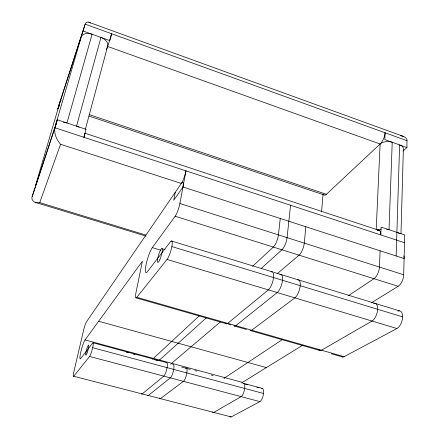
<?xml version="1.0" encoding="UTF-8"?>
<svg xmlns="http://www.w3.org/2000/svg" width="439" height="439" viewBox="0 0 439 439"><rect width="100%" height="100%" fill="white"/><g stroke="black" fill="none" stroke-linecap="round" stroke-linejoin="round"><path stroke-width="0.66" d="M403.046 151L406.948 147.564L406.969 139.629L405.806 137.824L403.688 136.507L88.129 21.988L86.384 22.318L85.259 23.893L57.8 109.059L59.753 102.441L61.087 100.18M371.476 302.756L398.162 286.294A9.148 4.571 -71 0 0 403.699 274.77L404.714 234.931L381.112 227.111L380.783 234.92A9.054 4.105 -70 0 0 377.491 230.157M400.988 233.729L403.342 150.105M396.154 255.997L399.605 144.919A8.725 5.016 -1.5 0 1 403.123 150.582M380.114 250.806L379.428 267.044A9.219 4.308 -71.2 0 1 373.973 278.694L348.577 295.568M376.212 229.52L380.114 143.997A8.621 3.463 -66.9 0 0 385.096 132.787L384.811 139.597L406.948 147.564M321.551 212.01L323.082 193.994M305.829 226.754L304.276 243.113A9.433 3.452 -71.8 0 1 299.08 255.169L277.371 273.585M290.558 205.249L287.079 237.636A9.488 3.254 -71.9 0 1 281.948 249.786L261.227 268.438M280.274 218.485L278.414 234.876A9.51 3.15 -71.9 0 1 273.31 247.069L252.518 266.38M397.915 311.108A9.384 4.845 -73 0 1 402.607 317.326A9.384 4.845 -73 0 1 396.933 328.52L344.116 356.693L136.809 297.313L167.045 259.454A10.075 2.069 -73.1 0 0 171.852 246.625A10.075 2.069 -73.1 0 0 170.354 241.856L147.504 271.598A13.642 2.53 -73.3 0 1 146.033 264.788A13.642 2.53 -73.3 0 1 152.295 247.629L175.166 216.24A9.795 1.948 -72.5 0 0 179.891 203.504L185.977 170.853A9.609 1.849 -72 0 1 181.329 183.469L86.428 321.913A6.437 0.829 -74.1 0 0 83.712 329.711L73.884 371.718A6.667 0.867 -74.6 0 0 73.747 376.272L231.216 416.918L259.91 401.614A6.881 2.519 -76.6 0 0 263.466 393.799A6.881 2.519 -76.6 0 0 261.644 388.422M175.238 192.359L173.723 200.283L182.97 186.987A9.702 1.899 -72.2 0 0 181.329 183.469L60.56 144.261C56.686 139.865 53.767 133.73 55.007 127.782L57.333 119.798L86.066 129.324L83.937 137.292A9.899 0.554 -72.9 0 0 84.831 133.193L379.548 230.497M85.38 129.302L107.582 46.441A9.362 0.461 -72.5 0 0 111.627 33.754L109.788 40.613L83.174 31.032M57.333 119.798L32.107 196.716C30.565 201.172 36.102 203.614 39.735 202.626L145.935 235.101M59.644 102.77L85.171 24.172L407.123 140.765M32.107 196.716L55.007 127.782L404.517 242.729M39.735 202.626L60.56 144.261M106.37 49.64L107.582 46.441A9.307 6.184 19.6 0 0 100.965 37.436L76.545 126.169A9.954 5.581 17.1 0 1 79.091 127.244M73.747 376.272L89.578 356.452A7.238 1.037 -74.4 0 0 92.678 347.737A7.238 1.037 -74.4 0 0 92.596 343.084L80.727 358.542A10.086 1.339 -74.4 0 1 80.803 352.018A10.086 1.339 -74.4 0 1 85.034 339.934L142.39 261.221L136.019 292.358A8.95 1.63 -73.8 0 0 136.809 297.313M323.592 194.345A7.518 2.782 -69.7 0 0 326.402 194.307L380.114 143.997A8.72 5.054 -1.2 0 1 392.225 142.263L389.02 229.729A9.274 4.511 1.5 0 0 386.655 229.158M199.339 315.762L153.441 358.378A9.883 2.206 -75.2 0 0 152.602 359.453M206.681 317.556L159.527 360.018A9.867 2.283 -75.3 0 0 158.973 360.644M220.784 321.584L171.627 363.278A9.828 2.431 -75.4 0 0 170.738 364.332M282.486 339.484L225.015 377.672A9.674 3.078 -76.1 0 0 223.989 378.67M241.735 382.94A9.62 3.282 -76.4 0 1 242.432 382.369L302.334 345.411M400.549 135.706L403.271 136.348M89.578 356.452L259.91 401.614M92.684 347.71L263.51 393.481M85.034 339.934L242.432 382.369M93.079 342.788L166.82 362.658M243.711 383.373L262.385 388.405M126.377 352.182L128.364 352.715M133.001 353.966L134.987 354.498M154.193 359.673L157.502 360.562M181.724 367.086L190.213 369.375M194.812 370.609L196.787 371.142M211.241 375.032L213.211 375.564M245.346 384.218L247.272 384.74M256.897 387.33L258.823 387.851M98.649 321.249L266.396 367.586M136.024 297.867L226.617 323.801M228.62 324.372L230.618 324.948M234.613 326.089L246.531 329.497M250.482 330.633L320.036 350.541M331.341 353.774L342.568 356.989M167.045 259.454L396.933 328.52M152.295 247.629L160.789 250.203M272.482 271.889L171.391 240.967M161.788 248.606L165.048 249.599M34.983 202.264L146.044 236.138M171.863 246.57L402.623 316.892M274.035 272.416L399.397 310.823M175.166 216.24L398.162 286.294M179.891 203.504L403.699 274.77M182.97 186.987L404.11 258.571A9.065 4.467 -70.3 0 0 403.814 255.882M89.013 116.044L323.977 194.9M89.095 114.563L326.402 194.307M107.582 46.441L380.114 143.997M88.881 22.186L90.483 23.064M396.889 232.335A9.274 4.478 1.2 0 1 399.413 233.553M185.615 368.134A7.04 1.871 -75.6 0 1 186.838 372.963A7.04 1.871 -75.6 0 1 183.458 381.343L160.378 398.634A6.503 1.575 -75.8 0 1 159.341 397.849M297.785 279.862A9.691 3.666 -73.1 0 1 300.062 286.974A9.691 3.666 -73.1 0 1 294.904 297.867L251.706 330.221A8.648 2.908 -74.3 0 1 249.95 330.364M344.116 356.693A8.401 3.869 -74.9 0 1 341.526 356.38M373.754 303.382A9.46 4.566 -73 0 1 377.584 310.126A9.46 4.566 -73 0 1 372.042 321.041L321.507 350.218A8.462 3.638 -74.7 0 1 318.791 349.587M242.778 383.527A6.92 2.365 -76.3 0 1 244.671 388.46A6.92 2.365 -76.3 0 1 241.132 396.631L213.793 412.419A6.398 1.992 -76.6 0 1 212.547 411.881M231.216 416.918A6.365 2.124 -76.9 0 1 229.888 416.359M172.642 364.639A7.068 1.761 -75.4 0 1 173.707 369.446A7.068 1.761 -75.4 0 1 170.365 377.869L148.272 395.506A6.525 1.476 -75.6 0 1 147.449 395.303M279.912 274.644A9.746 3.452 -73.1 0 1 282.392 281.141A9.746 3.452 -73.1 0 1 277.239 292.561L235.776 325.661A8.692 2.733 -74.2 0 1 233.905 325.568M271.099 271.95A9.773 3.347 -73.1 0 1 273.448 278.419A9.773 3.347 -73.1 0 1 268.339 289.888L227.753 323.362A8.714 2.65 -74.2 0 1 225.931 323.285M166.112 362.883A7.084 1.701 -75.3 0 1 167.105 367.679A7.084 1.701 -75.3 0 1 163.78 376.124L142.181 393.937A6.536 1.427 -75.5 0 1 141.314 393.492M377.178 230.25A9.274 4.511 1.5 0 1 381.036 229.103M35.625 187.217A8.725 4.247 16.5 0 1 35.532 185.549L59.27 104.537A8.22 4.791 18.4 0 0 59.276 106.397M56.401 123.842A10.009 5.603 17.7 0 0 55.544 125.192L81.231 37.008A9.356 6.201 20.3 0 1 92.091 34.242L66.964 122.991A10.009 5.603 17.7 0 0 63.293 122.201M159.774 259.85A7.216 1.416 -73.2 0 0 162.068 248.677A7.216 1.416 -73.2 0 0 157.766 258.044A7.216 1.416 -73.2 0 0 159.774 259.85M87.059 352.967A5.257 0.724 -74.4 0 0 88.662 345.043A5.257 0.724 -74.4 0 0 85.945 352.281A5.257 0.724 -74.4 0 0 87.059 352.967"/></g></svg>
